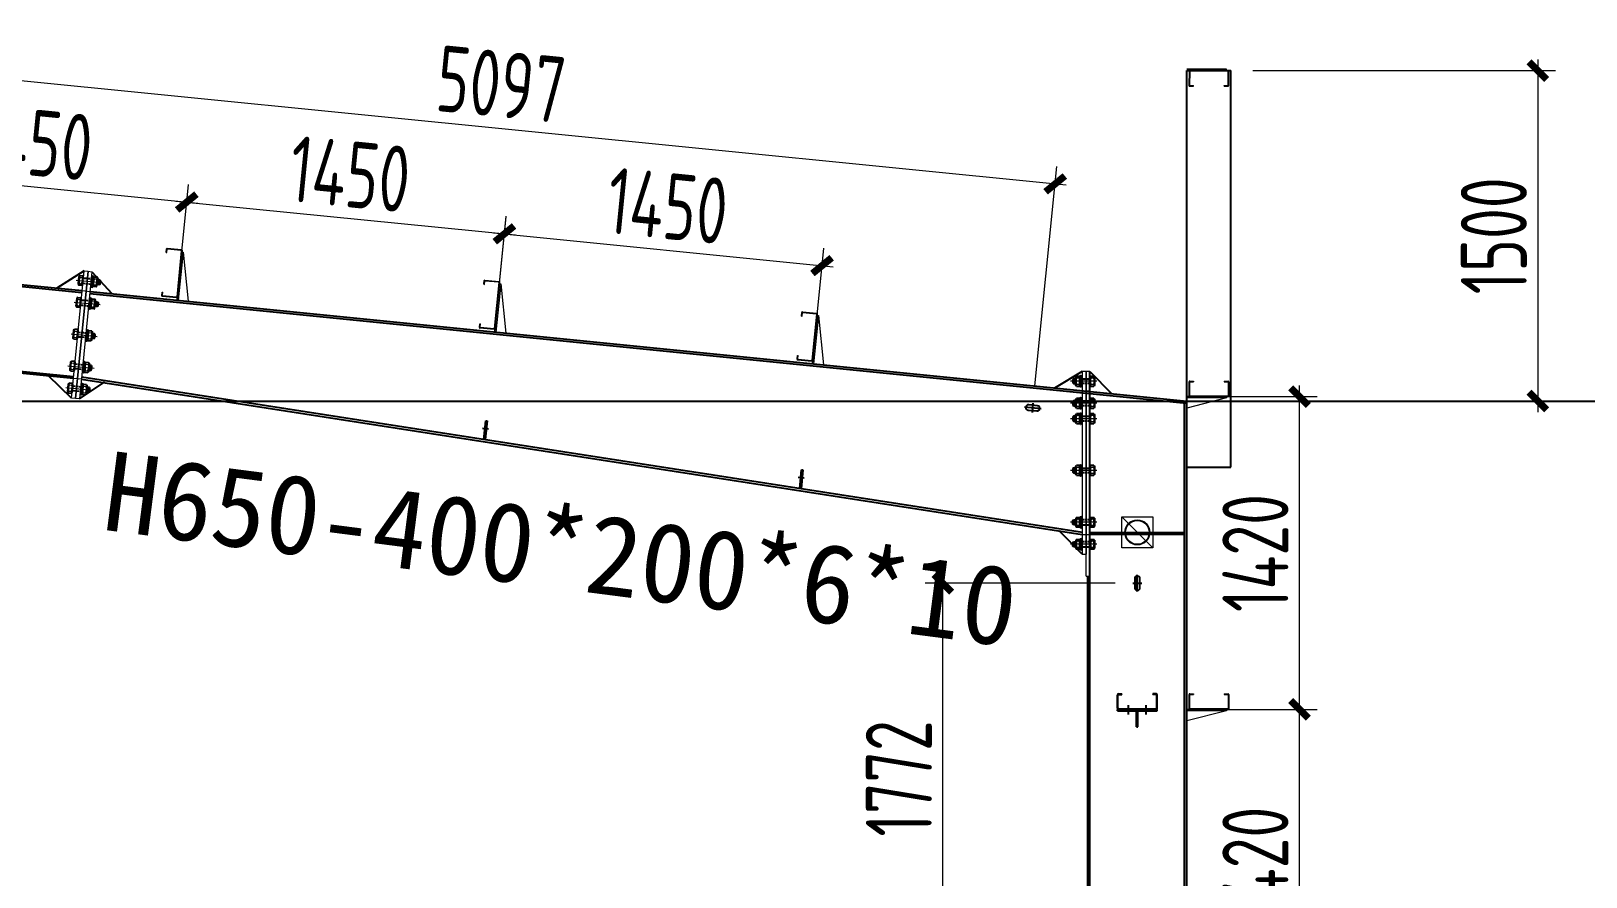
# Model space of a CAD drawing. Header units: millimetres. Extents: x -300006 to 582436, y -239689 to 0.
# Drawn here: x -70452 to -63390, y -214077 to -210236 of the extents above; entities that cross this region are included whole.
import ezdxf

# ---------------------------------------------------------------- set-up
doc = ezdxf.new("R2010")
doc.units = ezdxf.units.MM
doc.linetypes.add('ACAD_ISO02W100', pattern=[15, 12, -3])
doc.linetypes.add('DIVIDE2', pattern=[15.875, 6.35, -3.175, 0, -3.175, 0, -3.175])
for name, color, linetype in [('CENTER', 1, 'Continuous'), ('OTHEA', 253, 'Continuous'), ('PUB_HATCH', 8, 'Continuous'), ('一般文字', 6, 'Continuous'), ('螺栓', 15, 'Continuous')]:
    doc.layers.add(name, color=color, linetype=linetype)
doc.layers.add('钢架', color=7, linetype='Continuous', lineweight=25)
doc.styles.add('宋体', font='')
doc.styles.add('样式 1', font='gbenor.shx', dxfattribs={"width": 0.8, "height": 300})
doc.styles.get('宋体').set_extended_font_data('SimSun')
doc.dimstyles.new('1细化GJ实际标注', dxfattribs={"dimtxt": 800, "dimasz": 80, "dimexe": 80, "dimexo": 100, "dimgap": 50, "dimtad": 1, "dimdec": 0, "dimzin": 0, "dimdsep": 46, "dimtxsty": '样式 1', "dimblk1": 'ARCHTICK', "dimblk2": 'ARCHTICK', "dimsah": 1, "dimcen": 0.09, "dimdle": 50, "dimclrd": 252, "dimclre": 252, "dimclrt": 7, "dimadec": 0, "dimazin": 0, "dimtfac": 1, "dimtdec": 0, "dimtix": 1, "dimtmove": 2, "dimatfit": 3, "dimldrblk": 'ARCHTICK', "dimfxl": 80, "dimtolj": 1, "dimtzin": 0, "dimlwd": 13, "dimlwe": 13, "dimarcsym": 0})

# ---------------------------------------------------------------- blocks, each defined once
blk = doc.blocks.new('螺栓')
at = {"layer": 'CENTER', "lineweight": 18, "ltscale": 10}
blk.add_line((-69.5, 0), (50, 0), dxfattribs=at)
at = {"layer": '螺栓'}
for p, q in [((-58, -18.1), (-58, 18.1)), ((-58, 18.1), (-58, -18.1)), ((-55.3, 22), (-42.4, 22)), ((-39.7, -18.1), (-39.7, 18.1)), ((-39.7, -18.1), (-39.7, 18.1)), ((-39.7, -11), (-39.7, 11)), ((0, -22), (0, 22)), ((2.7, 24.7), (4.6, 24.7)), ((7.3, 22), (7.3, -22)), ((7.3, -18.1), (7.3, 18.1)), ((10.1, 22), (22.9, 22)), ((25.7, -18.1), (25.7, 18.1)), ((25.7, -18.1), (25.7, 18.1)), ((25.7, -11), (25.7, 11)), ((25.7, 11), (36.7, 11)), ((36.7, 11), (39.4, 8.2)), ((39.4, 8.2), (39.4, -7.9)), ((-58, -14.1), (-58, -18.1)), ((-42.4, -22), (-55.3, -22)), ((4.6, -24.8), (2.7, -24.8)), ((7.3, -14.1), (7.3, -18.1)), ((22.9, -22), (10.1, -22)), ((34.8, -11), (25.7, -11)), ((37.1, -11), (34.8, -11)), ((39.4, -7.9), (37.1, -11))]:
    blk.add_line(p, q, dxfattribs=at)
at = {"layer": '螺栓', "color": 5, "linetype": 'ACAD_ISO02W100'}
for p, q in [((-58, -11), (-58, 11)), ((7.3, 11), (-39.7, 11)), ((7.3, -11), (7.3, 11)), ((-39.7, -11), (7.3, -11))]:
    blk.add_line(p, q, dxfattribs=at)
at = {"layer": '螺栓', "lineweight": 18}
for p, q in [((-55.3, 14.1), (-42.4, 14.1)), ((10.1, 14.1), (22.9, 14.1)), ((-55.3, -14.1), (-42.4, -14.1)), ((10.1, -14.1), (22.9, -14.1))]:
    blk.add_line(p, q, dxfattribs=at)
at = {"layer": '螺栓', "color": 5}
for p, q in [((26, 0), (25.8, -11)), ((26.2, 11), (26, 0)), ((27.5, 0), (27.4, -0.7)), ((27.5, 5.1), (27.5, 3.6)), ((27.5, 2.9), (27.5, 1.5)), ((27.5, 0.7), (27.5, 0)), ((27.7, 11), (27.6, 10.2)), ((27.6, 9.5), (27.6, 8)), ((27.6, 7.3), (27.6, 5.8)), ((28.9, 0), (28.7, -11)), ((29.1, 11), (28.9, 0)), ((30.5, 5.1), (30.4, 3.6)), ((30.4, 2.9), (30.4, 1.4)), ((30.4, 0.7), (30.4, 0)), ((30.4, 0), (30.4, -0.8)), ((30.6, 11), (30.5, 10.1)), ((30.5, 9.4), (30.5, 8)), ((30.5, 7.2), (30.5, 5.8)), ((31.8, 0), (31.6, -11)), ((32, 11), (31.8, 0)), ((33.4, 5), (33.3, 3.5)), ((33.3, 2.8), (33.3, 1.4)), ((33.3, 0.6), (33.3, 0)), ((33.3, 0), (33.3, -0.8)), ((33.4, 9.4), (33.4, 7.9)), ((33.4, 7.2), (33.4, 5.7)), ((33.5, 11), (33.5, 10.1)), ((34.7, 0), (34.5, -11)), ((34.9, 11), (34.7, 0)), ((36.2, 2.8), (36.2, 1.3)), ((36.2, 0.6), (36.2, 0)), ((36.2, 0), (36.2, -0.9)), ((36.4, 9.3), (36.3, 7.9)), ((36.3, 7.1), (36.3, 5.7)), ((36.3, 5), (36.3, 3.5)), ((36.4, 11), (36.4, 10)), ((37.6, 0), (37.5, -10.5)), ((37.8, 9.8), (37.6, 0)), ((39.2, 2.7), (39.1, 1.3)), ((39.1, 0.5), (39.1, 0)), ((39.1, 0), (39.1, -0.9)), ((39.3, 8.4), (39.2, 7.8)), ((39.2, 7.1), (39.2, 5.6)), ((39.2, 4.9), (39.2, 3.4)), ((27.4, -5.8), (27.3, -7.3)), ((27.3, -8), (27.3, -9.4)), ((27.3, -10.2), (27.3, -11)), ((27.4, -1.4), (27.4, -2.9)), ((27.4, -3.6), (27.4, -5.1)), ((30.3, -5.9), (30.2, -7.3)), ((30.2, -8), (30.2, -9.5)), ((30.2, -10.2), (30.2, -11)), ((30.3, -1.5), (30.3, -2.9)), ((30.3, -3.7), (30.3, -5.1)), ((33.1, -8.1), (33.1, -9.5)), ((33.1, -10.3), (33.1, -11)), ((33.3, -1.5), (33.2, -3)), ((33.2, -3.7), (33.2, -5.2)), ((33.2, -5.9), (33.2, -7.4)), ((36.1, -8.1), (36, -9.6)), ((36, -10.3), (36, -11)), ((36.2, -1.6), (36.1, -3.1)), ((36.1, -3.8), (36.1, -5.2)), ((36.1, -6), (36.1, -7.4)), ((39.1, -1.6), (39, -3.1)), ((39, -3.8), (39, -5.3)), ((39, -6), (39, -7.5)), ((39, -8.2), (39, -8.5))]:
    blk.add_line(p, q, dxfattribs=at)
at = {"layer": '螺栓'}
for centre, radius, start, end in [((-53.8, 18.1), 4.18, 110.03593, 249.96306), ((-20.3, 0), 37.7, 157.98788, 202.01112), ((-43.9, 18.1), 4.18, 290.03593, 69.96306), ((-77.4, 0), 37.7, 337.98788, 22.01112), ((2.7, 22), 2.75, 89.9995, 179.9995), ((4.6, 22), 2.75, 359.9995, 89.9995), ((11.5, 18.1), 4.18, 110.03593, 249.96306), ((45.1, 0), 37.7, 157.98788, 202.01112), ((21.5, 18.1), 4.18, 290.03593, 69.96306), ((-12.1, 0), 37.7, 337.98788, 22.01112), ((-53.8, -18.1), 4.18, 110.03593, 249.96306), ((-43.9, -18.1), 4.18, 290.03593, 69.96306), ((2.7, -22), 2.75, 179.9995, 269.9995), ((4.6, -22), 2.75, 269.9995, 359.9995), ((11.5, -18.1), 4.18, 110.03593, 249.96306), ((21.5, -18.1), 4.18, 290.03593, 69.96306)]:
    blk.add_arc(centre, radius, start, end, dxfattribs=at)
blk = doc.blocks.new('_ArchTick')
at = {"color": 0, "linetype": 'ByBlock', "const_width": 0.4}
blk.add_lwpolyline([(-0.5, -0.5), (0.5, 0.5)], dxfattribs=at)
blk = doc.blocks.new('*D433')
at = {"color": 252, "lineweight": 13, "transparency": 16777216}
for p, q in [((-71222.4, -211213.8), (-71179.9, -210788.5)), ((-71237.6, -210863.1), (-69695.3, -211017.2)), ((-69779.6, -211358), (-69737.1, -210932.6))]:
    blk.add_line(p, q, dxfattribs=at)
at = {"layer": 'Defpoints', "color": 0, "transparency": 16777216}
for p in [(-69745.1, -211012.2), (-71232.4, -211313.3), (-69789.6, -211457.5)]:
    blk.add_point(p, dxfattribs=at)
at = {"color": 252, "lineweight": 13, "transparency": 16777216, "xscale": 80, "yscale": 80, "zscale": 80}
for p, rotation in [((-71187.9, -210868.1), 174.2947782624776), ((-69745.1, -211012.2), 354.2947782624776)]:
    blk.add_blockref('_ArchTick', p, dxfattribs=dict(at, rotation=rotation))
at = {"color": 7, "transparency": 16777216, "insert": (-70446.6, -210741.2), "char_height": 300, "attachment_point": 5, "rotation": 354.29478, "style": '样式 1'}
blk.add_mtext('\\A1;1450', dxfattribs=at)
blk = doc.blocks.new('*D428')
at = {"color": 252, "lineweight": 13, "transparency": 16777216}
for p, q in [((-69779.6, -211358.1), (-69737.1, -210932.8)), ((-69794.8, -211007.4), (-68252.5, -211161.5)), ((-68336.8, -211502.3), (-68294.3, -211076.9))]:
    blk.add_line(p, q, dxfattribs=at)
at = {"layer": 'Defpoints', "color": 0, "transparency": 16777216}
for p in [(-68302.3, -211156.5), (-69789.6, -211457.6), (-68346.8, -211601.8)]:
    blk.add_point(p, dxfattribs=at)
at = {"color": 252, "lineweight": 13, "transparency": 16777216, "xscale": 80, "yscale": 80, "zscale": 80}
for p, rotation in [((-69745.1, -211012.4), 174.2947782624776), ((-68302.3, -211156.5), 354.2947782624776)]:
    blk.add_blockref('_ArchTick', p, dxfattribs=dict(at, rotation=rotation))
at = {"color": 7, "transparency": 16777216, "insert": (-69003.8, -210885.4), "char_height": 300, "attachment_point": 5, "rotation": 354.29478, "style": '样式 1'}
blk.add_mtext('\\A1;1450', dxfattribs=at)
blk = doc.blocks.new('*D429')
at = {"color": 252, "lineweight": 13, "transparency": 16777216}
for p, q in [((-68336.8, -211502.4), (-68294.3, -211077)), ((-68352, -211151.7), (-66809.7, -211305.8)), ((-66894, -211646.5), (-66851.5, -211221.2))]:
    blk.add_line(p, q, dxfattribs=at)
at = {"layer": 'Defpoints', "color": 0, "transparency": 16777216}
for p in [(-66859.5, -211300.8), (-68346.8, -211601.9), (-66904, -211746)]:
    blk.add_point(p, dxfattribs=at)
at = {"color": 252, "lineweight": 13, "transparency": 16777216, "xscale": 80, "yscale": 80, "zscale": 80}
for p, rotation in [((-68302.3, -211156.6), 174.2947782624776), ((-66859.5, -211300.8), 354.2947782624776)]:
    blk.add_blockref('_ArchTick', p, dxfattribs=dict(at, rotation=rotation))
at = {"color": 7, "transparency": 16777216, "insert": (-67561, -211029.7), "char_height": 300, "attachment_point": 5, "rotation": 354.29478, "style": '样式 1'}
blk.add_mtext('\\A1;1450', dxfattribs=at)
blk = doc.blocks.new('*D442')
at = {"color": 252, "lineweight": 13, "ltscale": 1.5, "transparency": 16777216}
for p, q in [((-64691.1, -214785.8), (-64691.1, -213265.8)), ((-65102.5, -213315.8), (-64611.1, -213315.8)), ((-65102.5, -214735.8), (-64611.1, -214735.8))]:
    blk.add_line(p, q, dxfattribs=at)
at = {"layer": 'Defpoints', "color": 0, "ltscale": 1.5, "transparency": 16777216}
for p in [(-65202.5, -213315.8), (-64691.1, -213315.8), (-65202.5, -214735.8)]:
    blk.add_point(p, dxfattribs=at)
at = {"color": 252, "lineweight": 13, "ltscale": 1.5, "transparency": 16777216, "xscale": 80, "yscale": 80, "zscale": 80}
for p, rotation in [((-64691.1, -213315.8), 90), ((-64691.1, -214735.8), 270)]:
    blk.add_blockref('_ArchTick', p, dxfattribs=dict(at, rotation=rotation))
at = {"color": 7, "ltscale": 1.5, "transparency": 16777216, "insert": (-64891.1, -214025.8), "char_height": 300, "attachment_point": 5, "rotation": 90, "style": '样式 1'}
blk.add_mtext('\\A1;1420', dxfattribs=at)
blk = doc.blocks.new('*D450')
at = {"color": 252, "lineweight": 13, "transparency": 16777216}
for p, q in [((-63608.1, -210365.2), (-63608.1, -211965.7)), ((-64902.5, -210415.2), (-63528.1, -210415.2)), ((-64902.5, -211915.7), (-63528.1, -211915.7))]:
    blk.add_line(p, q, dxfattribs=at)
at = {"layer": 'Defpoints', "color": 0, "transparency": 16777216}
for p in [(-65002.5, -210415.2), (-65002.5, -211915.7), (-63608.1, -211915.7)]:
    blk.add_point(p, dxfattribs=at)
at = {"color": 252, "lineweight": 13, "transparency": 16777216, "xscale": 80, "yscale": 80, "zscale": 80}
for p, rotation in [((-63608.1, -210415.2), 90), ((-63608.1, -211915.7), 270)]:
    blk.add_blockref('_ArchTick', p, dxfattribs=dict(at, rotation=rotation))
at = {"color": 7, "transparency": 16777216, "insert": (-63808.1, -211165.4), "char_height": 300, "attachment_point": 5, "rotation": 90, "style": '样式 1'}
blk.add_mtext('\\A1;1500', dxfattribs=at)
blk = doc.blocks.new('*D451')
at = {"color": 252, "lineweight": 13, "ltscale": 1.5, "transparency": 16777216}
for p, q in [((-64691.1, -213365.8), (-64691.1, -211845.8)), ((-65102.5, -211895.8), (-64611.1, -211895.8)), ((-65102.5, -213315.8), (-64611.1, -213315.8))]:
    blk.add_line(p, q, dxfattribs=at)
at = {"layer": 'Defpoints', "color": 0, "ltscale": 1.5, "transparency": 16777216}
for p in [(-65202.5, -211895.8), (-64691.1, -211895.8), (-65202.5, -213315.8)]:
    blk.add_point(p, dxfattribs=at)
at = {"color": 252, "lineweight": 13, "ltscale": 1.5, "transparency": 16777216, "xscale": 80, "yscale": 80, "zscale": 80}
for p, rotation in [((-64691.1, -211895.8), 90), ((-64691.1, -213315.8), 270)]:
    blk.add_blockref('_ArchTick', p, dxfattribs=dict(at, rotation=rotation))
at = {"color": 7, "ltscale": 1.5, "transparency": 16777216, "insert": (-64891.1, -212605.8), "char_height": 300, "attachment_point": 5, "rotation": 90, "style": '样式 1'}
blk.add_mtext('\\A1;1420', dxfattribs=at)
blk = doc.blocks.new('*D469')
at = {"color": 252, "lineweight": 13, "transparency": 16777216}
for p, q in [((-70964.4, -211340), (-70864.7, -210342.8)), ((-70922.4, -210417.4), (-65750.8, -210934.6)), ((-65892.3, -211847.2), (-65792.5, -210850))]:
    blk.add_line(p, q, dxfattribs=at)
at = {"layer": 'Defpoints', "color": 0, "transparency": 16777216}
for p in [(-65800.5, -210929.6), (-70974.4, -211439.5), (-65902.2, -211946.7)]:
    blk.add_point(p, dxfattribs=at)
at = {"color": 252, "lineweight": 13, "transparency": 16777216, "xscale": 80, "yscale": 80, "zscale": 80}
for p, rotation in [((-70872.7, -210422.4), 174.2894068624921), ((-65800.5, -210929.6), 354.2894068624921)]:
    blk.add_blockref('_ArchTick', p, dxfattribs=dict(at, rotation=rotation))
at = {"color": 7, "transparency": 16777216, "insert": (-68316.7, -210477), "char_height": 300, "attachment_point": 5, "rotation": 354.28941, "style": '样式 1'}
blk.add_mtext('\\A1;5097', dxfattribs=at)
blk = doc.blocks.new('*D481')
at = {"color": 252, "lineweight": 13, "transparency": 16777216}
for p, q in [((-66310.7, -214565.7), (-66310.7, -212693.2)), ((-65527.5, -212743.2), (-66390.7, -212743.2)), ((-65527.5, -214515.7), (-66390.7, -214515.7))]:
    blk.add_line(p, q, dxfattribs=at)
at = {"layer": 'Defpoints', "color": 0, "transparency": 16777216}
for p in [(-66310.7, -212743.2), (-65427.5, -212743.2), (-65427.5, -214515.7)]:
    blk.add_point(p, dxfattribs=at)
at = {"color": 252, "lineweight": 13, "transparency": 16777216, "xscale": 80, "yscale": 80, "zscale": 80}
for p, rotation in [((-66310.7, -212743.2), 90), ((-66310.7, -214515.7), 270)]:
    blk.add_blockref('_ArchTick', p, dxfattribs=dict(at, rotation=rotation))
at = {"color": 7, "transparency": 16777216, "insert": (-66510.7, -213629.4), "char_height": 300, "attachment_point": 5, "rotation": 90, "style": '样式 1'}
blk.add_mtext('\\A1;1772', dxfattribs=at)

msp = doc.modelspace()

# ---------------------------------------------------------------- linework, layer by layer
at = {"color": 3, "lineweight": 13}
for p, q in [((-65022.4, -210409.2), (-65202.6, -210409.2)), ((-65022.4, -210409.2), (-65202.6, -210409.2)), ((-65022.4, -210409.2), (-65202.6, -210409.2)), ((-65022.4, -210409.2), (-65202.6, -210409.2)), ((-65014.7, -210415.2), (-65202.6, -210415.2)), ((-65014.9, -210415.2), (-65202.6, -210415.2)), ((-65014.9, -210415.2), (-65202.6, -210415.2)), ((-65014.7, -210415.2), (-65202.6, -210415.2)), ((-65192.6, -210418.2), (-65192.8, -210483.2)), ((-65192.6, -210418.2), (-65192.8, -210483.2)), ((-65189.6, -210420.2), (-65189.8, -210481.2)), ((-65189.6, -210420.2), (-65189.8, -210481.2)), ((-65015.3, -210415.2), (-65189.6, -210415.2)), ((-65015.3, -210415.2), (-65189.6, -210415.2)), ((-65017.3, -210418.2), (-65187.6, -210418.2)), ((-65017.3, -210418.2), (-65187.6, -210418.2)), ((-65022.3, -210415.2), (-65022.4, -210409.2)), ((-65022.3, -210415.2), (-65022.4, -210409.2)), ((-65015.5, -210481.2), (-65015.3, -210420.2)), ((-65015.5, -210481.2), (-65015.3, -210420.2)), ((-65012.5, -210483.1), (-65012.3, -210418.2)), ((-65012.5, -210483.1), (-65012.3, -210418.2)), ((-65189.8, -210486.2), (-65172.8, -210486.1)), ((-65189.8, -210486.2), (-65172.8, -210486.1)), ((-65187.8, -210483.2), (-65172.8, -210483.1)), ((-65187.8, -210483.2), (-65172.8, -210483.1)), ((-65172.8, -210486.1), (-65172.8, -210483.1)), ((-65172.8, -210486.1), (-65172.8, -210483.1)), ((-65032.5, -210483.2), (-65017.5, -210483.2)), ((-65032.5, -210486.2), (-65032.5, -210483.2)), ((-65032.5, -210486.2), (-65032.5, -210483.2)), ((-65032.5, -210483.2), (-65017.5, -210483.2)), ((-65032.5, -210486.2), (-65015.5, -210486.2)), ((-65032.5, -210486.2), (-65015.5, -210486.2)), ((-69839.2, -211241.4), (-69837.4, -211224.4)), ((-69839.2, -211241.4), (-69837.4, -211224.4)), ((-69836.2, -211241.7), (-69834.6, -211226.7)), ((-69836.2, -211241.7), (-69834.6, -211226.7)), ((-69834.1, -211221.8), (-69769.4, -211228.1)), ((-69834.1, -211221.8), (-69769.4, -211228.1)), ((-69832.4, -211225), (-69771.7, -211230.8)), ((-69832.4, -211225), (-69771.7, -211230.8)), ((-69770, -211233), (-69791, -211442.2)), ((-69770, -211233), (-69791, -211442.2)), ((-69766.7, -211230), (-69789.6, -211457.5)), ((-69766.7, -211230), (-69789.6, -211457.5)), ((-69766.8, -211231.4), (-69788.2, -211444.6)), ((-69766.8, -211231.4), (-69788.2, -211444.6)), ((-69839.2, -211241.4), (-69836.2, -211241.7)), ((-69839.2, -211241.4), (-69836.2, -211241.7)), ((-69767.5, -211238.3), (-69789.6, -211457.5)), ((-69767.5, -211238.3), (-69789.6, -211457.5)), ((-69761.5, -211239), (-69783.6, -211458.1)), ((-69761.5, -211239), (-69783.6, -211458.1)), ((-69761.5, -211239), (-69783.6, -211458.1)), ((-69761.5, -211239), (-69783.6, -211458.1)), ((-69767.5, -211238.3), (-69761.5, -211239)), ((-69767.5, -211238.3), (-69761.5, -211239)), ((-69761.5, -211239), (-69738.1, -211462.6)), ((-69761.5, -211239), (-69738.1, -211462.6)), ((-68396.4, -211385.6), (-68394.6, -211368.7)), ((-68396.4, -211385.6), (-68394.6, -211368.7)), ((-68393.4, -211385.9), (-68391.8, -211371)), ((-68393.4, -211385.9), (-68391.8, -211371)), ((-68391.3, -211366.1), (-68326.6, -211372.4)), ((-68391.3, -211366.1), (-68326.6, -211372.4)), ((-68389.6, -211369.2), (-68328.9, -211375.1)), ((-68389.6, -211369.2), (-68328.9, -211375.1)), ((-68323.9, -211374.3), (-68346.8, -211601.8)), ((-68323.9, -211374.3), (-68346.8, -211601.8)), ((-69858.8, -211437.6), (-69857.1, -211420.7)), ((-69858.8, -211437.6), (-69857.1, -211420.7)), ((-69857.1, -211420.7), (-69854.1, -211421)), ((-69857.1, -211420.7), (-69854.1, -211421)), ((-69791.5, -211447.2), (-69856.2, -211440.9)), ((-69791.5, -211447.2), (-69856.2, -211440.9)), ((-69855.6, -211436), (-69854.1, -211421)), ((-69855.6, -211436), (-69854.1, -211421)), ((-69793.2, -211444), (-69853.9, -211438.2)), ((-69793.2, -211444), (-69853.9, -211438.2)), ((-68396.4, -211385.6), (-68393.4, -211385.9)), ((-68396.4, -211385.6), (-68393.4, -211385.9)), ((-68327.2, -211377.3), (-68348.2, -211586.5)), ((-68327.2, -211377.3), (-68348.2, -211586.5)), ((-68324.7, -211382.6), (-68346.8, -211601.8)), ((-68324.7, -211382.6), (-68346.8, -211601.8)), ((-68324, -211375.6), (-68345.4, -211588.8)), ((-68324, -211375.6), (-68345.4, -211588.8)), ((-68318.7, -211383.2), (-68340.8, -211602.4)), ((-68318.7, -211383.2), (-68340.8, -211602.4)), ((-68318.7, -211383.2), (-68340.8, -211602.4)), ((-68318.7, -211383.2), (-68340.8, -211602.4)), ((-68324.7, -211382.6), (-68318.7, -211383.2)), ((-68324.7, -211382.6), (-68318.7, -211383.2)), ((-68318.7, -211383.2), (-68295.3, -211606.9)), ((-68318.7, -211383.2), (-68295.3, -211606.9)), ((-69789.6, -211457.5), (-69738.1, -211462.6)), ((-69789.6, -211457.5), (-69738.1, -211462.6)), ((-66953.6, -211529.9), (-66951.8, -211513)), ((-66953.6, -211529.9), (-66951.8, -211513)), ((-66950.6, -211530.2), (-66949, -211515.3)), ((-66950.6, -211530.2), (-66949, -211515.3)), ((-66948.5, -211510.3), (-66883.8, -211516.6)), ((-66948.5, -211510.3), (-66883.8, -211516.6)), ((-66946.8, -211513.5), (-66886.1, -211519.4)), ((-66946.8, -211513.5), (-66886.1, -211519.4)), ((-68416, -211581.9), (-68414.3, -211565)), ((-68416, -211581.9), (-68414.3, -211565)), ((-68414.3, -211565), (-68411.3, -211565.3)), ((-68414.3, -211565), (-68411.3, -211565.3)), ((-68348.7, -211591.5), (-68413.4, -211585.2)), ((-68348.7, -211591.5), (-68413.4, -211585.2)), ((-68412.8, -211580.2), (-68411.3, -211565.3)), ((-68412.8, -211580.2), (-68411.3, -211565.3)), ((-68350.4, -211588.3), (-68411.1, -211582.4)), ((-68350.4, -211588.3), (-68411.1, -211582.4)), ((-66953.6, -211529.9), (-66950.6, -211530.2)), ((-66953.6, -211529.9), (-66950.6, -211530.2)), ((-66884.3, -211521.6), (-66905.4, -211730.8)), ((-66884.3, -211521.6), (-66905.4, -211730.8)), ((-66881.1, -211518.6), (-66904, -211746)), ((-66881.1, -211518.6), (-66904, -211746)), ((-66881.9, -211526.9), (-66904, -211746)), ((-66881.9, -211526.9), (-66904, -211746)), ((-66881.2, -211519.9), (-66902.6, -211733.1)), ((-66881.2, -211519.9), (-66902.6, -211733.1)), ((-66875.9, -211527.5), (-66898, -211746.6)), ((-66875.9, -211527.5), (-66898, -211746.6)), ((-66875.9, -211527.5), (-66898, -211746.6)), ((-66875.9, -211527.5), (-66898, -211746.6)), ((-66881.9, -211526.9), (-66875.9, -211527.5)), ((-66881.9, -211526.9), (-66875.9, -211527.5)), ((-66875.9, -211527.5), (-66852.5, -211751.2)), ((-66875.9, -211527.5), (-66852.5, -211751.2)), ((-68346.8, -211601.8), (-68295.3, -211606.9)), ((-68346.8, -211601.8), (-68295.3, -211606.9)), ((-66973.2, -211726.2), (-66971.5, -211709.3)), ((-66973.2, -211726.2), (-66971.5, -211709.3)), ((-66971.5, -211709.3), (-66968.5, -211709.6)), ((-66971.5, -211709.3), (-66968.5, -211709.6)), ((-66970, -211724.5), (-66968.5, -211709.6)), ((-66970, -211724.5), (-66968.5, -211709.6)), ((-66907.6, -211732.6), (-66968.3, -211726.7)), ((-66907.6, -211732.6), (-66968.3, -211726.7)), ((-66905.9, -211735.8), (-66970.6, -211729.5)), ((-66905.9, -211735.8), (-66970.6, -211729.5)), ((-66904, -211746), (-66852.5, -211751.2)), ((-66904, -211746), (-66852.5, -211751.2)), ((-65192.4, -211892.9), (-65192.7, -211827.9)), ((-65192.4, -211892.9), (-65192.7, -211827.9)), ((-65189.4, -211890.9), (-65189.7, -211829.9)), ((-65189.4, -211890.9), (-65189.7, -211829.9)), ((-65189.6, -211824.9), (-65172.6, -211825)), ((-65189.6, -211824.9), (-65172.6, -211825)), ((-65187.7, -211827.9), (-65172.7, -211828)), ((-65187.7, -211827.9), (-65172.7, -211828)), ((-65172.6, -211825), (-65172.7, -211828)), ((-65172.6, -211825), (-65172.7, -211828)), ((-65032.4, -211824.9), (-65015.4, -211824.9)), ((-65032.4, -211824.9), (-65032.4, -211827.9)), ((-65032.4, -211824.9), (-65032.4, -211827.9)), ((-65032.4, -211824.9), (-65015.4, -211824.9)), ((-65032.4, -211827.9), (-65017.4, -211827.9)), ((-65032.4, -211827.9), (-65017.4, -211827.9)), ((-65015.4, -211829.9), (-65015.2, -211890.9)), ((-65015.4, -211829.9), (-65015.2, -211890.9)), ((-65012.4, -211827.9), (-65012.2, -211892.9)), ((-65012.4, -211827.9), (-65012.2, -211892.9)), ((-65014.6, -211895.8), (-65202.5, -211895.8)), ((-65014.7, -211895.9), (-65202.5, -211895.8)), ((-65202.5, -211895.8), (-65202.4, -211947.5)), ((-65202.5, -211895.8), (-65202.4, -211947.5)), ((-65014.7, -211895.9), (-65202.5, -211895.8)), ((-65014.6, -211895.8), (-65202.5, -211895.8)), ((-65022.2, -211901.9), (-65202.5, -211901.8)), ((-65022.2, -211901.9), (-65202.5, -211901.8)), ((-65022.2, -211901.9), (-65202.5, -211901.8)), ((-65022.2, -211901.9), (-65202.5, -211901.8)), ((-65022.2, -211901.9), (-65202.4, -211947.5)), ((-65022.2, -211901.9), (-65202.4, -211947.5)), ((-65015.2, -211895.9), (-65189.5, -211895.9)), ((-65015.2, -211895.9), (-65189.5, -211895.9)), ((-65017.2, -211892.9), (-65187.4, -211892.9)), ((-65017.2, -211892.9), (-65187.4, -211892.9)), ((-65022.2, -211895.9), (-65022.2, -211901.9)), ((-65022.2, -211895.9), (-65022.2, -211901.9)), ((-65192.4, -213312.9), (-65192.7, -213247.9)), ((-65192.4, -213312.9), (-65192.7, -213247.9)), ((-65189.4, -213310.9), (-65189.7, -213249.9)), ((-65189.4, -213310.9), (-65189.7, -213249.9)), ((-65189.6, -213244.9), (-65172.6, -213245)), ((-65189.6, -213244.9), (-65172.6, -213245)), ((-65187.7, -213247.9), (-65172.7, -213248)), ((-65187.7, -213247.9), (-65172.7, -213248)), ((-65172.6, -213245), (-65172.7, -213248)), ((-65172.6, -213245), (-65172.7, -213248)), ((-65032.4, -213244.9), (-65015.4, -213244.9)), ((-65032.4, -213244.9), (-65032.4, -213247.9)), ((-65032.4, -213244.9), (-65032.4, -213247.9)), ((-65032.4, -213244.9), (-65015.4, -213244.9)), ((-65032.4, -213247.9), (-65017.4, -213247.9)), ((-65032.4, -213247.9), (-65017.4, -213247.9)), ((-65015.4, -213249.9), (-65015.2, -213310.9)), ((-65015.4, -213249.9), (-65015.2, -213310.9)), ((-65012.4, -213247.9), (-65012.2, -213312.9)), ((-65012.4, -213247.9), (-65012.2, -213312.9)), ((-65014.6, -213315.8), (-65202.5, -213315.8)), ((-65014.7, -213315.9), (-65202.5, -213315.8)), ((-65202.5, -213315.8), (-65202.4, -213367.5)), ((-65202.5, -213315.8), (-65202.4, -213367.5)), ((-65014.7, -213315.9), (-65202.5, -213315.8)), ((-65014.6, -213315.8), (-65202.5, -213315.8)), ((-65022.2, -213321.9), (-65202.5, -213321.8)), ((-65022.2, -213321.9), (-65202.5, -213321.8)), ((-65022.2, -213321.9), (-65202.5, -213321.8)), ((-65022.2, -213321.9), (-65202.5, -213321.8)), ((-65022.2, -213321.9), (-65202.4, -213367.5)), ((-65022.2, -213321.9), (-65202.4, -213367.5)), ((-65015.2, -213315.9), (-65189.5, -213315.9)), ((-65015.2, -213315.9), (-65189.5, -213315.9)), ((-65017.2, -213312.9), (-65187.4, -213312.9)), ((-65017.2, -213312.9), (-65187.4, -213312.9)), ((-65022.2, -213315.9), (-65022.2, -213321.9)), ((-65022.2, -213315.9), (-65022.2, -213321.9))]:
    msp.add_line(p, q, dxfattribs=at)
at = {"color": 0}
for p, q in [((-65202.5, -211916.2), (-65202.5, -210415.2)), ((-65202.5, -210415.2), (-65002.5, -210415.2)), ((-65002.5, -212215.7), (-65002.5, -210415.2)), ((-77203.3, -210724.2), (-70221.2, -211422.4)), ((-77202.5, -210716.2), (-70220.4, -211414.4)), ((-77242.3, -211114.2), (-70260.2, -211812.4)), ((-77241.5, -211106.2), (-70259.4, -211804.5)), ((-70185.5, -211427.9), (-65203.5, -211926.1)), ((-70184.5, -211418), (-65202.5, -211916.2)), ((-65642.5, -221915.7), (-65642.5, -211780.9)), ((-70223.5, -211816.3), (-65678.5, -212521.2)), ((-70222.5, -211806.4), (-65676.9, -212511.3)), ((-65212.5, -221915.7), (-65212.5, -211914.7)), ((-65202.5, -221915.7), (-65202.5, -211915.7)), ((-65202.5, -212215.7), (-65002.5, -212215.7)), ((-65642.5, -212512.2), (-65212.5, -212512.2)), ((-65642.5, -212520.2), (-65212.5, -212520.2)), ((-65652.5, -221915.7), (-65652.5, -212711.2))]:
    msp.add_line(p, q, dxfattribs=at)
at = {"color": 4, "linetype": 'ByBlock', "lineweight": 18}
for p, q in [((-70268.1, -211902.4), (-70211.6, -211324.9)), ((-70193.7, -211326.6), (-70250.2, -211904.2)), ((-70250.2, -211904.2), (-70193.7, -211326.6)), ((-70175.8, -211328.4), (-70232.2, -211905.9)), ((-70211.6, -211324.9), (-70193.7, -211326.6)), ((-70193.7, -211326.6), (-70175.8, -211328.4)), ((-70220.4, -211414.4), (-70184.5, -211417.9)), ((-65660.5, -211780.9), (-65678.5, -211780.9)), ((-65678.5, -211780.9), (-65678.5, -212611.2)), ((-65642.5, -211780.9), (-65660.5, -211780.9)), ((-65660.5, -211780.9), (-65660.5, -212611.2)), ((-65660.5, -212711.2), (-65660.5, -211780.9)), ((-65642.5, -212711.2), (-65642.5, -211780.9)), ((-70223.5, -211816.3), (-70259.3, -211812.8)), ((-70250.2, -211904.2), (-70268.1, -211902.4)), ((-70232.2, -211905.9), (-70250.2, -211904.2)), ((-65642.5, -211870.9), (-65678.5, -211870.9)), ((-65357.5, -212582.2), (-65497.5, -212442.2)), ((-65678.5, -212521.2), (-65642.5, -212521.2)), ((-65678.5, -212611.2), (-65660.5, -212611.2)), ((-65660.5, -212711.2), (-65642.5, -212711.2))]:
    msp.add_line(p, q, dxfattribs=at)
at = {"color": 0, "ltscale": 1.5}
for p, q in [((-70232.2, -211905.9), (-70117.5, -211828.7)), ((-65678.5, -212611.2), (-65782.8, -212505.3))]:
    msp.add_line(p, q, dxfattribs=at)
at = {"color": 1}
msp.add_line((-113565.6, -211915.7), (-52679.5, -211915.7), dxfattribs=at)
for p, q in [((-65881.1, -211936.8), (-65920.9, -211932.8)), ((-65904.3, -211967.4), (-65900.1, -211926)), ((-65864.7, -211950.5), (-65939.8, -211943)), ((-65923.3, -211956.7), (-65883.5, -211960.6)), ((-65427.5, -212780.9), (-65427.5, -212705.5)), ((-65448.3, -212743.2), (-65406.6, -212743.2)), ((-65439.5, -212723.2), (-65439.5, -212763.2)), ((-65415.5, -212763.2), (-65415.5, -212723.2))]:
    msp.add_line(p, q)
at = {"color": 3}
for p, q in [((-65517.5, -213310.8), (-65517.5, -213250.8)), ((-65515.5, -213310.8), (-65515.5, -213250.8)), ((-65512.5, -213245.8), (-65497.5, -213245.8)), ((-65512.5, -213247.8), (-65497.5, -213247.8)), ((-65497.5, -213247.8), (-65497.5, -213245.8)), ((-65342.5, -213245.8), (-65357.5, -213245.8)), ((-65357.5, -213245.8), (-65357.5, -213247.8)), ((-65342.5, -213247.8), (-65357.5, -213247.8)), ((-65339.5, -213310.8), (-65339.5, -213250.8)), ((-65337.5, -213310.8), (-65337.5, -213250.8)), ((-65517.5, -213315.8), (-65337.5, -213315.8)), ((-65517.5, -213321.8), (-65517.5, -213315.8)), ((-65517.5, -213321.8), (-65337.5, -213321.8)), ((-65512.5, -213313.8), (-65342.5, -213313.8)), ((-65430.5, -213395.8), (-65430.5, -213321.8)), ((-65424.5, -213395.8), (-65424.5, -213321.8)), ((-65337.5, -213321.8), (-65337.5, -213315.8)), ((-65430.5, -213395.8), (-65424.5, -213395.8))]:
    msp.add_line(p, q, dxfattribs=at)
at = {"color": 3, "linetype": 'DIVIDE2', "ltscale": 10}
for p, q in [((-65467.5, -213338.5), (-65467.5, -213297)), ((-65387.5, -213338.5), (-65387.5, -213297))]:
    msp.add_line(p, q, dxfattribs=at)
for points in [[(-68402.5, -212038.7), (-68375, -212041.5)], [(-66967.5, -212261.3), (-66940.1, -212264)]]:
    msp.add_lwpolyline(points)
at = {"const_width": 10}
for points in [[(-68395.5, -212039.4), (-68381.3, -212040.9)], [(-66960.6, -212262), (-66946.4, -212263.4)]]:
    msp.add_lwpolyline(points, dxfattribs=at)
at = {"color": 4, "linetype": 'ByBlock', "lineweight": 18}
msp.add_lwpolyline([(-65497.5, -212442.2), (-65357.5, -212442.2), (-65357.5, -212582.2), (-65497.5, -212582.2)], close=True, dxfattribs=at)
for radius in [57, 54]:
    msp.add_circle((-65427.5, -212512.2), radius, dxfattribs=at)
at = {"color": 3, "lineweight": 13}
for centre, radius, start, end in [((-65189.6, -210418.2), 3, 90.25505, 180.25506), ((-65189.6, -210418.2), 3, 90.25505, 180.25506), ((-65187.6, -210420.2), 2, 90.25505, 180.25506), ((-65187.6, -210420.2), 2, 90.25505, 180.25506), ((-65017.3, -210420.2), 2, 0.25506, 90.25505), ((-65017.3, -210420.2), 2, 0.25506, 90.25505), ((-65015.3, -210418.2), 3, 0.25506, 90.25505), ((-65015.3, -210418.2), 3, 0.25506, 90.25505), ((-65189.8, -210483.2), 3, 180.25506, 270.25505), ((-65189.8, -210483.2), 3, 180.25506, 270.25505), ((-65187.8, -210481.2), 2, 180.25506, 270.25505), ((-65187.8, -210481.2), 2, 180.25506, 270.25505), ((-65017.5, -210481.2), 2, 270.25505, 0.25506), ((-65017.5, -210481.2), 2, 270.25505, 0.25506), ((-65015.5, -210483.2), 3, 270.25505, 0.25506), ((-65015.5, -210483.2), 3, 270.25505, 0.25506), ((-69834.4, -211224.8), 3, 84.00233, 174.00233), ((-69834.4, -211224.8), 3, 84.00233, 174.00233), ((-69832.6, -211227), 2, 84.00233, 174.00233), ((-69832.6, -211227), 2, 84.00233, 174.00233), ((-69771.9, -211232.8), 2, 354.00233, 84.00233), ((-69771.9, -211232.8), 2, 354.00233, 84.00233), ((-69769.7, -211231.1), 3, 354.00233, 84.00233), ((-69769.7, -211231.1), 3, 354.00233, 84.00233), ((-68391.6, -211369), 3, 84.00233, 174.00233), ((-68391.6, -211369), 3, 84.00233, 174.00233), ((-68389.8, -211371.2), 2, 84.00233, 174.00233), ((-68389.8, -211371.2), 2, 84.00233, 174.00233), ((-68329.1, -211377.1), 2, 354.00233, 84.00233), ((-68329.1, -211377.1), 2, 354.00233, 84.00233), ((-68326.9, -211375.3), 3, 354.00233, 84.00233), ((-68326.9, -211375.3), 3, 354.00233, 84.00233), ((-69855.9, -211437.9), 3, 174.00233, 264.00233), ((-69855.9, -211437.9), 3, 174.00233, 264.00233), ((-69853.7, -211436.2), 2, 174.00233, 264.00233), ((-69853.7, -211436.2), 2, 174.00233, 264.00233), ((-69793, -211442), 2, 264.00233, 354.00233), ((-69793, -211442), 2, 264.00233, 354.00233), ((-69791.2, -211444.2), 3, 264.00233, 354.00233), ((-69791.2, -211444.2), 3, 264.00233, 354.00233), ((-66948.8, -211513.3), 3, 84.00233, 174.00233), ((-66948.8, -211513.3), 3, 84.00233, 174.00233), ((-66947, -211515.5), 2, 84.00233, 174.00233), ((-66947, -211515.5), 2, 84.00233, 174.00233), ((-68413, -211582.2), 3, 174.00233, 264.00233), ((-68413, -211582.2), 3, 174.00233, 264.00233), ((-68410.9, -211580.4), 2, 174.00233, 264.00233), ((-68410.9, -211580.4), 2, 174.00233, 264.00233), ((-68350.2, -211586.3), 2, 264.00233, 354.00233), ((-68350.2, -211586.3), 2, 264.00233, 354.00233), ((-66886.3, -211521.4), 2, 354.00233, 84.00233), ((-66886.3, -211521.4), 2, 354.00233, 84.00233), ((-66884.1, -211519.6), 3, 354.00233, 84.00233), ((-66884.1, -211519.6), 3, 354.00233, 84.00233), ((-68348.4, -211588.5), 3, 264.00233, 354.00233), ((-68348.4, -211588.5), 3, 264.00233, 354.00233), ((-66970.2, -211726.5), 3, 174.00233, 264.00233), ((-66970.2, -211726.5), 3, 174.00233, 264.00233), ((-66968, -211724.7), 2, 174.00233, 264.00233), ((-66968, -211724.7), 2, 174.00233, 264.00233), ((-66907.4, -211730.6), 2, 264.00233, 354.00233), ((-66907.4, -211730.6), 2, 264.00233, 354.00233), ((-66905.6, -211732.8), 3, 264.00233, 354.00233), ((-66905.6, -211732.8), 3, 264.00233, 354.00233), ((-65189.7, -211827.9), 3, 89.74495, 179.74494), ((-65189.7, -211827.9), 3, 89.74495, 179.74494), ((-65187.7, -211829.9), 2, 89.74495, 179.74494), ((-65187.7, -211829.9), 2, 89.74495, 179.74494), ((-65017.4, -211829.9), 2, 359.74494, 89.74495), ((-65017.4, -211829.9), 2, 359.74494, 89.74495), ((-65015.4, -211827.9), 3, 359.74494, 89.74495), ((-65015.4, -211827.9), 3, 359.74494, 89.74495), ((-65189.4, -211892.9), 3, 179.74494, 269.74495), ((-65189.4, -211892.9), 3, 179.74494, 269.74495), ((-65187.4, -211890.9), 2, 179.74494, 269.74495), ((-65187.4, -211890.9), 2, 179.74494, 269.74495), ((-65017.2, -211890.9), 2, 269.74495, 359.74494), ((-65017.2, -211890.9), 2, 269.74495, 359.74494), ((-65015.2, -211892.9), 3, 269.74495, 359.74494), ((-65015.2, -211892.9), 3, 269.74495, 359.74494), ((-65189.7, -213247.9), 3, 89.74495, 179.74494), ((-65189.7, -213247.9), 3, 89.74495, 179.74494), ((-65187.7, -213249.9), 2, 89.74495, 179.74494), ((-65187.7, -213249.9), 2, 89.74495, 179.74494), ((-65017.4, -213249.9), 2, 359.74494, 89.74495), ((-65017.4, -213249.9), 2, 359.74494, 89.74495), ((-65015.4, -213247.9), 3, 359.74494, 89.74495), ((-65015.4, -213247.9), 3, 359.74494, 89.74495), ((-65189.4, -213312.9), 3, 179.74494, 269.74495), ((-65189.4, -213312.9), 3, 179.74494, 269.74495), ((-65187.4, -213310.9), 2, 179.74494, 269.74495), ((-65187.4, -213310.9), 2, 179.74494, 269.74495), ((-65017.2, -213310.9), 2, 269.74495, 359.74494), ((-65017.2, -213310.9), 2, 269.74495, 359.74494), ((-65015.2, -213312.9), 3, 269.74495, 359.74494), ((-65015.2, -213312.9), 3, 269.74495, 359.74494)]:
    msp.add_arc(centre, radius, start, end, dxfattribs=at)
for centre, start, end in [((-65922.1, -211944.7), 84.28941, 264.28941), ((-65882.3, -211948.7), 264.28941, 84.28941), ((-65427.5, -212723.2), 0, 180), ((-65427.5, -212763.2), 180, 0)]:
    msp.add_arc(centre, 12, start, end)
at = {"color": 3}
for centre, radius, start, end in [((-65512.5, -213250.8), 5, 90, 180), ((-65512.5, -213250.8), 3, 90, 180), ((-65342.5, -213250.8), 5, 0, 90), ((-65342.5, -213250.8), 3, 0, 90), ((-65512.5, -213310.8), 5, 180, 270), ((-65512.5, -213310.8), 3, 180, 270), ((-65342.5, -213310.8), 5, 270, 0), ((-65342.5, -213310.8), 3, 270, 0)]:
    msp.add_arc(centre, radius, start, end, dxfattribs=at)
at = {"layer": 'OTHEA', "color": 0}
for p, q in [((-68395.8, -212089.7), (-68387.3, -212005.1)), ((-68381.3, -212005.7), (-68389.9, -212090.3)), ((-68387.3, -212005.1), (-68381.3, -212005.7)), ((-68384.9, -212040.7), (-68390.8, -212039.8)), ((-68389.9, -212090.3), (-68395.8, -212089.7)), ((-66960.9, -212312.2), (-66952.4, -212227.6)), ((-66949.9, -212263.2), (-66955.9, -212262.3)), ((-66946.4, -212228.2), (-66954.9, -212312.8)), ((-66952.4, -212227.6), (-66946.4, -212228.2)), ((-66954.9, -212312.8), (-66960.9, -212312.2))]:
    msp.add_line(p, q, dxfattribs=at)
at = {"layer": 'PUB_HATCH', "color": 0}
for p, q in [((-70211.6, -211324.9), (-70334.9, -211403.4)), ((-70175.8, -211328.4), (-70085.8, -211427.6)), ((-65678.5, -211780.9), (-65803.6, -211856.9)), ((-65642.5, -211780.9), (-65543, -211882.6)), ((-70268.1, -211902.4), (-70373.4, -211801.4))]:
    msp.add_line(p, q, dxfattribs=at)

# ---------------------------------------------------------------- block references
at = {"layer": '钢架', "color": 4, "lineweight": 18}
for p, rotation in [((-70177.9, -211373.2), 354.4168193283838), ((-70187.7, -211472.8), 354.4168193283838), ((-65680.7, -212466.3), 179.9999999955185), ((-65680.7, -212566.3), 179.9999999955185)]:
    msp.add_blockref('螺栓', p, dxfattribs=dict(at, rotation=rotation))
at = {"layer": '钢架', "color": 4, "lineweight": 18, "xscale": -1}
for p, rotation in [((-70201.8, -211617.4), 174.4168193283839), ((-70215.9, -211762), 174.4168193283839), ((-70225.7, -211861.5), 174.4168193283839), ((-65680.7, -211825.8), 359.9999999955185), ((-65680.7, -211925.8), 359.9999999955185), ((-65680.7, -211995.8), 359.9999999955185), ((-65680.7, -212231), 359.9999999955185)]:
    msp.add_blockref('螺栓', p, dxfattribs=dict(at, rotation=rotation))

# ---------------------------------------------------------------- texts
at = {"layer": '一般文字', "color": 6, "lineweight": 20, "style": '宋体'}
msp.add_text('H650-400*200*6*10', height=360.5, rotation=352.65, dxfattribs=at).set_placement((-70135.9, -212499))

# ---------------------------------------------------------------- dimensions: what is measured, and where the dimension line sits
at = {"color": 0}
for base, p1, p2, angle, picture, middle in [((-65800.5, -210929.6), (-70974.4, -211439.5), (-65902.2, -211946.7), 174.28941, '*D469', (-68316.7, -210477)), ((-63608.1119, -211915.6679), (-65002.4574, -210415.1911), (-65002.4574, -211915.6679), 90, '*D450', (-63808.1119, -211165.4295)), ((-66310.6956, -212743.1964), (-65427.4574, -214515.6679), (-65427.4574, -212743.1964), 90, '*D481', (-66510.6956, -213629.4321))]:
    dim = msp.add_linear_dim(base=base, p1=p1, p2=p2, angle=angle, dimstyle='1细化GJ实际标注', dxfattribs=at)
    dim.commit()
    dim.dimension.update_dxf_attribs({"geometry": picture, "text_midpoint": middle})
for p1, p2, picture, middle in [((-71232.4, -211313.3), (-69789.6, -211457.5), '*D433', (-70446.6, -210741.2)), ((-69789.6, -211457.6), (-68346.8, -211601.8), '*D428', (-69003.8, -210885.4)), ((-68346.8, -211601.9), (-66904, -211746), '*D429', (-67561, -211029.7))]:
    dim = msp.add_aligned_dim(p1=p1, p2=p2, distance=447.5, dimstyle='1细化GJ实际标注', dxfattribs=at)
    dim.commit()
    dim.dimension.update_dxf_attribs({"geometry": picture, "text_midpoint": middle})
at = {"color": 0, "ltscale": 1.5}
for base, p1, p2, picture, middle in [((-64691.1, -211895.8), (-65202.5, -213315.8), (-65202.5, -211895.8), '*D451', (-64891.1, -212605.8)), ((-64691.1, -213315.8), (-65202.5, -214735.8), (-65202.5, -213315.8), '*D442', (-64891.1, -214025.8))]:
    dim = msp.add_linear_dim(base=base, p1=p1, p2=p2, angle=90, dimstyle='1细化GJ实际标注', dxfattribs=at)
    dim.commit()
    dim.dimension.update_dxf_attribs({"geometry": picture, "text_midpoint": middle})

doc.saveas('drawing.dxf')
